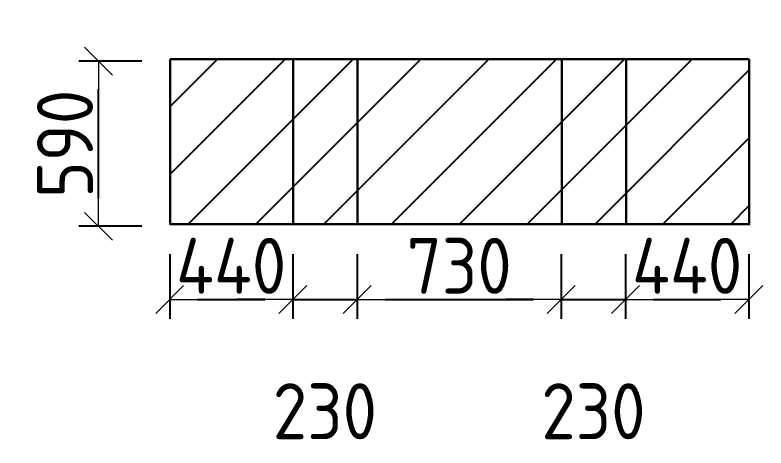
# Model space of a CAD drawing. Header units: millimetres. Extents: x 209 to 1046824, y -248937 to 510758.
# Drawn here: x 365073 to 367758, y 173585 to 175133 of the extents above; entities that cross this region are included whole.
import ezdxf

# ---------------------------------------------------------------- set-up
doc = ezdxf.new("R2010")
doc.units = ezdxf.units.MM
doc.layers.add('$AUDIT_BAD_LAYER1', color=7, linetype='Continuous')
doc.layers.add('Основные линии', color=7, linetype='Continuous', lineweight=30)
doc.layers.add('Размеры', color=7, linetype='Continuous', lineweight=15)
doc.styles.add('СПДС', font='isocpeur.ttf', dxfattribs={"width": 0.9})
doc.dimstyles.new('Размера А3', dxfattribs={"dimtxt": 200, "dimasz": 100, "dimexe": 70, "dimexo": 100, "dimgap": 20, "dimtad": 1, "dimdec": 0, "dimrnd": 10, "dimzin": 0, "dimdsep": 46, "dimtxsty": 'СПДС', "dimblk": 'ARROWHEAD_6', "dimcen": 1, "dimclrd": 256, "dimclre": 256, "dimclrt": 256, "dimazin": 0, "dimtfac": 1, "dimtdec": 0, "dimtmove": 2, "dimatfit": 3, "dimfxl": 1, "dimtolj": 1, "dimtzin": 0, "dimarcsym": 0})

# ---------------------------------------------------------------- blocks, each defined once
blk = doc.blocks.new('ARROWHEAD_6')
at = {"color": 0, "linetype": 'Continuous'}
for p, q in [((-0.5, -0.5), (0.5, 0.5)), ((0, 0), (-1, 0))]:
    blk.add_line(p, q, dxfattribs=at)
blk = doc.blocks.new('*D1718')
at = {"layer": 'Defpoints', "color": 0, "lineweight": 30, "transparency": 16777216}
for p in [(365371.5, 174967.5), (365625.8, 174967.5), (365625.8, 174377.5)]:
    blk.add_point(p, dxfattribs=at)
at = {"layer": 'Размеры', "lineweight": -2, "transparency": 16777216}
for p, q in [((365525.8, 174967.5), (365301.5, 174967.5)), ((365371.5, 174477.5), (365371.5, 174867.5)), ((365525.8, 174377.5), (365301.5, 174377.5))]:
    blk.add_line(p, q, dxfattribs=at)
at = {"layer": 'Размеры', "lineweight": -2, "transparency": 16777216, "xscale": 100, "yscale": 100, "zscale": 100}
for p, rotation in [((365371.5, 174967.5), 90), ((365371.5, 174377.5), 270)]:
    blk.add_blockref('ARROWHEAD_6', p, dxfattribs=dict(at, rotation=rotation))
at = {"layer": 'Размеры', "transparency": 16777216, "insert": (365251.5, 174672.5), "char_height": 200, "attachment_point": 5, "rotation": 90, "style": 'СПДС'}
blk.add_mtext('\\A1;590', dxfattribs=at)
blk = doc.blocks.new('*D1719')
at = {"layer": 'Defpoints', "color": 0, "lineweight": 30, "transparency": 16777216}
for p in [(365625.8, 174377.5), (366065.8, 174377.5), (366065.8, 174116.3)]:
    blk.add_point(p, dxfattribs=at)
at = {"layer": 'Размеры', "lineweight": -2, "transparency": 16777216}
for p, q in [((365625.8, 174277.5), (365625.8, 174046.3)), ((366065.8, 174277.5), (366065.8, 174046.3)), ((365725.8, 174116.3), (365965.8, 174116.3))]:
    blk.add_line(p, q, dxfattribs=at)
at = {"layer": 'Размеры', "lineweight": -2, "transparency": 16777216, "xscale": 100, "yscale": 100, "zscale": 100, "rotation": 180}
blk.add_blockref('ARROWHEAD_6', (365625.8, 174116.3), dxfattribs=at)
at = {"layer": 'Размеры', "lineweight": -2, "transparency": 16777216, "xscale": 100, "yscale": 100, "zscale": 100}
blk.add_blockref('ARROWHEAD_6', (366065.8, 174116.3), dxfattribs=at)
at = {"layer": 'Размеры', "transparency": 16777216, "insert": (365845.8, 174236.3), "char_height": 200, "attachment_point": 5, "style": 'СПДС'}
blk.add_mtext('\\A1;440', dxfattribs=at)
blk = doc.blocks.new('*D1720')
at = {"layer": 'Defpoints', "color": 0, "lineweight": 30, "transparency": 16777216}
for p in [(366065.8, 174377.5), (366295.8, 174377.5), (366295.8, 174116.3)]:
    blk.add_point(p, dxfattribs=at)
at = {"layer": 'Размеры', "lineweight": -2, "transparency": 16777216}
for p, q in [((366065.8, 174277.5), (366065.8, 174046.3)), ((366295.8, 174277.5), (366295.8, 174046.3)), ((365965.8, 174116.3), (365865.8, 174116.3)), ((366065.8, 174116.3), (366295.8, 174116.3)), ((366395.8, 174116.3), (366495.8, 174116.3))]:
    blk.add_line(p, q, dxfattribs=at)
at = {"layer": 'Размеры', "lineweight": -2, "transparency": 16777216, "xscale": 100, "yscale": 100, "zscale": 100}
blk.add_blockref('ARROWHEAD_6', (366065.8, 174116.3), dxfattribs=at)
at = {"layer": 'Размеры', "lineweight": -2, "transparency": 16777216, "xscale": 100, "yscale": 100, "zscale": 100, "rotation": 180}
blk.add_blockref('ARROWHEAD_6', (366295.8, 174116.3), dxfattribs=at)
at = {"layer": 'Размеры', "transparency": 16777216, "insert": (366180.8, 173716.3), "char_height": 200, "attachment_point": 5, "style": 'СПДС'}
blk.add_mtext('\\A1;230', dxfattribs=at)
blk = doc.blocks.new('*D1721')
at = {"layer": 'Defpoints', "color": 0, "lineweight": 30, "transparency": 16777216}
for p in [(366295.8, 174377.5), (367025.8, 174377.5), (367025.8, 174116.3)]:
    blk.add_point(p, dxfattribs=at)
at = {"layer": 'Размеры', "lineweight": -2, "transparency": 16777216}
for p, q in [((366295.8, 174277.5), (366295.8, 174046.3)), ((367025.8, 174277.5), (367025.8, 174046.3)), ((366395.8, 174116.3), (366925.8, 174116.3))]:
    blk.add_line(p, q, dxfattribs=at)
at = {"layer": 'Размеры', "lineweight": -2, "transparency": 16777216, "xscale": 100, "yscale": 100, "zscale": 100, "rotation": 180}
blk.add_blockref('ARROWHEAD_6', (366295.8, 174116.3), dxfattribs=at)
at = {"layer": 'Размеры', "lineweight": -2, "transparency": 16777216, "xscale": 100, "yscale": 100, "zscale": 100}
blk.add_blockref('ARROWHEAD_6', (367025.8, 174116.3), dxfattribs=at)
at = {"layer": 'Размеры', "transparency": 16777216, "insert": (366660.8, 174236.3), "char_height": 200, "attachment_point": 5, "style": 'СПДС'}
blk.add_mtext('\\A1;730', dxfattribs=at)
blk = doc.blocks.new('*D1722')
at = {"layer": 'Defpoints', "color": 0, "lineweight": 30, "transparency": 16777216}
for p in [(367025.8, 174377.5), (367255.8, 174377.5), (367255.8, 174116.3)]:
    blk.add_point(p, dxfattribs=at)
at = {"layer": 'Размеры', "lineweight": -2, "transparency": 16777216}
for p, q in [((367025.8, 174277.5), (367025.8, 174046.3)), ((367255.8, 174277.5), (367255.8, 174046.3)), ((366925.8, 174116.3), (366825.8, 174116.3)), ((367025.8, 174116.3), (367255.8, 174116.3)), ((367355.8, 174116.3), (367455.8, 174116.3))]:
    blk.add_line(p, q, dxfattribs=at)
at = {"layer": 'Размеры', "lineweight": -2, "transparency": 16777216, "xscale": 100, "yscale": 100, "zscale": 100}
blk.add_blockref('ARROWHEAD_6', (367025.8, 174116.3), dxfattribs=at)
at = {"layer": 'Размеры', "lineweight": -2, "transparency": 16777216, "xscale": 100, "yscale": 100, "zscale": 100, "rotation": 180}
blk.add_blockref('ARROWHEAD_6', (367255.8, 174116.3), dxfattribs=at)
at = {"layer": 'Размеры', "transparency": 16777216, "insert": (367140.8, 173716.3), "char_height": 200, "attachment_point": 5, "style": 'СПДС'}
blk.add_mtext('\\A1;230', dxfattribs=at)
blk = doc.blocks.new('*D1723')
at = {"layer": 'Defpoints', "color": 0, "lineweight": 30, "transparency": 16777216}
for p in [(367255.8, 174377.5), (367695.8, 174377.5), (367695.8, 174116.3)]:
    blk.add_point(p, dxfattribs=at)
at = {"layer": 'Размеры', "lineweight": -2, "transparency": 16777216}
for p, q in [((367255.8, 174277.5), (367255.8, 174046.3)), ((367695.8, 174277.5), (367695.8, 174046.3)), ((367355.8, 174116.3), (367595.8, 174116.3))]:
    blk.add_line(p, q, dxfattribs=at)
at = {"layer": 'Размеры', "lineweight": -2, "transparency": 16777216, "xscale": 100, "yscale": 100, "zscale": 100, "rotation": 180}
blk.add_blockref('ARROWHEAD_6', (367255.8, 174116.3), dxfattribs=at)
at = {"layer": 'Размеры', "lineweight": -2, "transparency": 16777216, "xscale": 100, "yscale": 100, "zscale": 100}
blk.add_blockref('ARROWHEAD_6', (367695.8, 174116.3), dxfattribs=at)
at = {"layer": 'Размеры', "transparency": 16777216, "insert": (367475.8, 174236.3), "char_height": 200, "attachment_point": 5, "style": 'СПДС'}
blk.add_mtext('\\A1;440', dxfattribs=at)

msp = doc.modelspace()

# ---------------------------------------------------------------- hatches: boundary and pattern name
at = {"layer": '$AUDIT_BAD_LAYER1', "true_color": 0x93278f, "transparency": 33554559}
h = msp.add_hatch(dxfattribs=at)
h.set_pattern_fill('ANSI31', color=217, scale=54)
h.paths.add_polyline_path([(392759.3, 184094.5), (389259.3, 184094.5), (389259.3, 178394.5), (392759.3, 178394.5)])
h.paths.add_polyline_path([(398019.3, 179454.5), (393819.3, 179454.5), (393819.3, 178394.5), (397249.3, 178394.5), (397249.3, 178664.5), (398019.3, 178664.5)])
h.paths.add_polyline_path([(398019.3, 181154.5), (393819.3, 181154.5), (393819.3, 179454.5), (398019.3, 179454.5)])
h.paths.add_polyline_path([(398019.3, 182214.5), (393819.3, 182214.5), (393819.3, 181154.5), (398019.3, 181154.5)])
h.paths.add_polyline_path([(398019.3, 185974.5), (393819.3, 185974.5), (393819.3, 184914.5), (397249.3, 184914.5), (397249.3, 185184.5), (398019.3, 185184.5)])
h.paths.add_polyline_path([(398019.3, 187074.5), (393819.3, 187074.5), (393819.3, 185974.5), (398019.3, 185974.5)])
h.paths.add_polyline_path([(359427.6, 174975.2), (358987.6, 174975.2), (358987.6, 174385.2), (359427.6, 174385.2)])
h.paths.add_polyline_path([(359657.6, 174975.2), (359427.6, 174975.2), (359427.6, 174385.2), (359657.6, 174385.2)])
h.paths.add_polyline_path([(360387.6, 174975.2), (359657.6, 174975.2), (359657.6, 174385.2), (360387.6, 174385.2)])
h.paths.add_polyline_path([(360617.6, 174975.2), (360387.6, 174975.2), (360387.6, 174385.2), (360617.6, 174385.2)])
h.paths.add_polyline_path([(361057.6, 174975.2), (360617.6, 174975.2), (360617.6, 174385.2), (361057.6, 174385.2)])
h.paths.add_polyline_path([(360547.6, 175403), (360547.6, 175843), (360425, 175843), (360425, 175643), (360205, 175643), (360205, 175403), (359655, 175403), (359655, 175843), (359495, 175843), (359495, 175403), (359657.6, 175240.4), (360385, 175240.4)])
h.paths.add_polyline_path([(360729.3, 183494.5), (360729.3, 183744.5), (360494.3, 183744.5), (360494.3, 176754.7), (360729.3, 176754.7)])
h.paths.add_polyline_path([(367369.3, 183744.5), (367134.3, 183744.5), (367134.3, 176754.7), (367369.3, 176754.7)])
h.paths.add_polyline_path([(367187.6, 175843), (367065, 175843), (367065, 175643), (366845, 175643), (366845, 175403), (366295, 175403), (366295, 175843), (366135, 175843), (366135, 175403), (366297.6, 175240.4), (367025, 175240.4), (367187.6, 175403)])
h.paths.add_polyline_path([(367697.6, 174975.2), (367257.6, 174975.2), (367257.6, 174385.2), (367697.6, 174385.2)])
h.paths.add_polyline_path([(367257.6, 174975.2), (367027.6, 174975.2), (367027.6, 174385.2), (367257.6, 174385.2)])
h.paths.add_polyline_path([(367027.6, 174975.2), (366297.6, 174975.2), (366297.6, 174385.2), (367027.6, 174385.2)])
h.paths.add_polyline_path([(366297.6, 174975.2), (366067.6, 174975.2), (366067.6, 174385.2), (366297.6, 174385.2)])
h.paths.add_polyline_path([(366067.6, 174975.2), (365627.6, 174975.2), (365627.6, 174385.2), (366067.6, 174385.2)])
h.paths.add_polyline_path([(377049.3, 183594.5), (376509.3, 183594.5), (376509.3, 180094.5), (376849.3, 180094.5), (376849.3, 179394.5), (376509.3, 179394.5), (376509.3, 176794.5), (376849.3, 176794.5), (376849.3, 176094.5), (377049.3, 176094.5)])
h.paths.add_polyline_path([(377249.3, 183744.5), (377249.3, 184094.5), (377049.3, 184094.5), (377049.3, 176094.5), (377249.3, 176094.5)])
h.paths.add_polyline_path([(381229.3, 183594.5), (380689.3, 183594.5), (380689.3, 180094.5), (381029.3, 180094.5), (381029.3, 179394.5), (380689.3, 179394.5), (380689.3, 176794.5), (380989.3, 176794.5), (380989.3, 176094.5), (381229.3, 176094.5)])
h.paths.add_polyline_path([(381409.3, 184094.5), (381229.3, 184094.5), (381229.3, 176094.5), (381409.3, 176094.5)])
h.paths.add_polyline_path([(382669.3, 184094.5), (382489.3, 184094.5), (382489.3, 176094.5), (382669.3, 176094.5)])
h.paths.add_polyline_path([(383209.3, 179394.5), (382869.3, 179394.5), (382869.3, 180094.5), (383209.3, 180094.5), (383209.3, 183494.5), (383209.3, 183594.5), (382669.3, 183594.5), (382669.3, 176094.5), (382909.3, 176094.5), (382909.3, 176794.5), (383209.3, 176794.5)])

# ---------------------------------------------------------------- linework, layer by layer
at = {"layer": 'Основные линии'}
for points in [[(366067.6, 174975.2), (366067.6, 174385.2), (365627.6, 174385.2), (365627.6, 174975.2)], [(365627.6, 174975.2), (367697.6, 174975.2)], [(366067.6, 174975.2), (366067.6, 174385.2), (366297.6, 174385.2), (366297.6, 174975.2)], [(367027.6, 174975.2), (367027.6, 174385.2), (366297.6, 174385.2), (366297.6, 174975.2)], [(367257.6, 174975.2), (367257.6, 174385.2), (367027.6, 174385.2), (367027.6, 174975.2)], [(367257.6, 174975.2), (367257.6, 174385.2), (367697.6, 174385.2), (367697.6, 174975.2)]]:
    msp.add_lwpolyline(points, dxfattribs=at)

# ---------------------------------------------------------------- dimensions: what is measured, and where the dimension line sits
at = {"layer": 'Размеры'}
dim = msp.add_linear_dim(base=(365371.5, 174967.5), p1=(365625.8, 174377.5), p2=(365625.8, 174967.5), angle=90, dimstyle='Размера А3', dxfattribs=at)
dim.commit()
dim.dimension.update_dxf_attribs({"geometry": '*D1718', "text_midpoint": (365251.5, 174672.5)})
for base, p1, p2, picture, middle in [((366065.8, 174116.3), (365625.8, 174377.5), (366065.8, 174377.5), '*D1719', (365845.8, 174236.3)), ((366295.8, 174116.3), (366065.8, 174377.5), (366295.8, 174377.5), '*D1720', (366180.8, 173716.3)), ((367025.8, 174116.3), (366295.8, 174377.5), (367025.8, 174377.5), '*D1721', (366660.8, 174236.3)), ((367255.8, 174116.3), (367025.8, 174377.5), (367255.8, 174377.5), '*D1722', (367140.8, 173716.3)), ((367695.8, 174116.3), (367255.8, 174377.5), (367695.8, 174377.5), '*D1723', (367475.8, 174236.3))]:
    dim = msp.add_linear_dim(base=base, p1=p1, p2=p2, dimstyle='Размера А3', dxfattribs=at)
    dim.commit()
    dim.dimension.update_dxf_attribs({"geometry": picture, "text_midpoint": middle})

doc.saveas('drawing.dxf')
